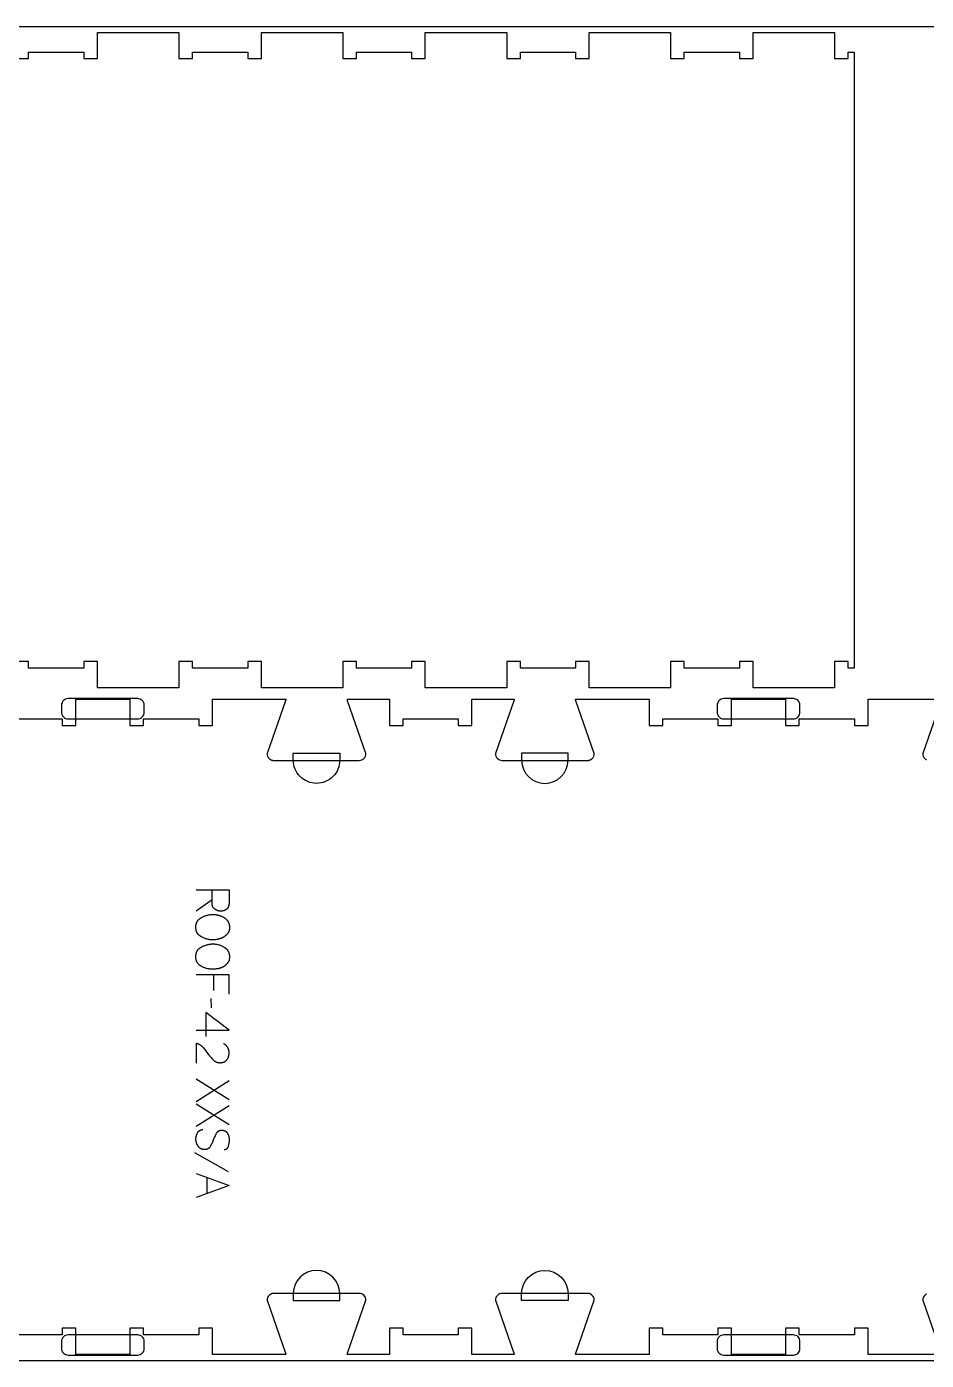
# Model space of a CAD drawing. Extents: x 0 to 4485, y 0 to 17041.
# Drawn here: x 1537 to 2360, y 11996 to 13216 of the extents above; entities that cross this region are included whole.
import ezdxf

# ---------------------------------------------------------------- set-up
doc = ezdxf.new("R2010")
doc.units = 0
for name, color, linetype in [('0_SHEET_SPRUCEPLY_2440X122', 1, 'CONTINUOUS'), ('1_ANYTOOL_1MMDEEP_LABELS_S', 2, 'CONTINUOUS'), ('4_ANYTOOL_CUTTHROUGH_OUTSI', 5, 'CONTINUOUS'), ('5_ANYTOOL_HALF_MILL_9MM_IN', 3, 'CONTINUOUS')]:
    doc.layers.add(name, color=color, linetype=linetype)

msp = doc.modelspace()

# ---------------------------------------------------------------- linework, layer by layer
at = {"layer": '0_SHEET_SPRUCEPLY_2440X122'}
msp.add_lwpolyline([(371.7, 13215.6), (371.7, 11995.6), (2811.7, 11995.6), (2811.7, 13215.6)], close=True, dxfattribs=at)
at = {"layer": '1_ANYTOOL_1MMDEEP_LABELS_S', "color": 2}
for points in [[(1692.1, 12425.9), (1722.1, 12425.9), (1722.1, 12414.5), (1722.1, 12414), (1722.1, 12413.5), (1722.1, 12413.3), (1722.1, 12413.1), (1722.1, 12412.9), (1722, 12412.6), (1722, 12412.4), (1722, 12412.2), (1721.9, 12412), (1721.9, 12411.8), (1721.8, 12411.6), (1721.8, 12411.4), (1721.7, 12411.2), (1721.7, 12411), (1721.6, 12410.8), (1721.5, 12410.7), (1721.5, 12410.5), (1721.4, 12410.3), (1721.3, 12410.1), (1721.2, 12410), (1721.1, 12409.8), (1721, 12409.7), (1721, 12409.5), (1720.9, 12409.3), (1720.8, 12409.2), (1720.6, 12409.1), (1720.5, 12408.9), (1720.4, 12408.8), (1720.3, 12408.7), (1720.2, 12408.5), (1720.1, 12408.4), (1719.9, 12408.3), (1719.8, 12408.2), (1719.7, 12408.1), (1719.5, 12408), (1719.4, 12407.9), (1719.2, 12407.8), (1719.1, 12407.7), (1718.9, 12407.6), (1718.8, 12407.5), (1718.6, 12407.4), (1718.4, 12407.3), (1718.3, 12407.2), (1718.1, 12407.2), (1717.9, 12407.1), (1717.7, 12407), (1717.6, 12407), (1717.4, 12406.9), (1717.2, 12406.9), (1717, 12406.8), (1716.8, 12406.8), (1716.6, 12406.7), (1716.4, 12406.7), (1716.1, 12406.7), (1715.9, 12406.6), (1715.7, 12406.6), (1715.5, 12406.6), (1715.3, 12406.6), (1714.8, 12406.5), (1714.3, 12406.5), (1714.1, 12406.5), (1714, 12406.5), (1713.8, 12406.6), (1713.6, 12406.6), (1713.4, 12406.6), (1713.3, 12406.6), (1713.1, 12406.6), (1712.9, 12406.7), (1712.8, 12406.7), (1712.6, 12406.7), (1712.4, 12406.7), (1712.3, 12406.8), (1712.1, 12406.8), (1711.9, 12406.9), (1711.8, 12406.9), (1711.6, 12407), (1711.4, 12407), (1711.3, 12407.1), (1711.1, 12407.2), (1711, 12407.2), (1710.8, 12407.3), (1710.6, 12407.4), (1710.5, 12407.5), (1710.3, 12407.5), (1710.2, 12407.6), (1710, 12407.7), (1709.9, 12407.8), (1709.7, 12407.9), (1709.6, 12408), (1709.4, 12408.1), (1709.3, 12408.2), (1709.1, 12408.3), (1709, 12408.4), (1708.8, 12408.5), (1708.7, 12408.7), (1708.6, 12408.8), (1708.4, 12408.9), (1708.3, 12409), (1708.2, 12409.2), (1708.1, 12409.3), (1708, 12409.4), (1707.9, 12409.5), (1707.8, 12409.7), (1707.7, 12409.8), (1707.6, 12410), (1707.5, 12410.1), (1707.4, 12410.3), (1707.3, 12410.4), (1707.3, 12410.6), (1707.2, 12410.7), (1707.1, 12410.9), (1707.1, 12411), (1707, 12411.2), (1707, 12411.3), (1706.9, 12411.5), (1706.9, 12411.7), (1706.8, 12411.8), (1706.8, 12412), (1706.8, 12412.2), (1706.7, 12412.4), (1706.7, 12412.5), (1706.7, 12412.7), (1706.7, 12412.9), (1706.6, 12414.8), (1706.6, 12416.9), (1706.6, 12425.8)], [(1706.6, 12416.9), (1692.1, 12406.4)], [(1722.1, 12330.6), (1722.1, 12348.3), (1692.1, 12348.3)], [(1708.2, 12333.8), (1708.2, 12348.3)], [(1706, 12318), (1705.9, 12326.7)], [(1692.1, 12297.7), (1722.2, 12297.6), (1700.8, 12313.7)], [(1700.8, 12313.7), (1700.8, 12291.9)], [(1692.2, 12267.5), (1692.2, 12285.8), (1692.7, 12285.6), (1692.9, 12285.5), (1693.1, 12285.5), (1693.4, 12285.4), (1693.6, 12285.3), (1693.8, 12285.2), (1694, 12285.1), (1694.2, 12285), (1694.4, 12284.9), (1694.6, 12284.8), (1694.8, 12284.7), (1695, 12284.6), (1695.2, 12284.4), (1695.4, 12284.3), (1695.6, 12284.2), (1695.8, 12284.1), (1696, 12283.9), (1696.2, 12283.8), (1696.4, 12283.7), (1696.5, 12283.5), (1696.7, 12283.4), (1696.9, 12283.2), (1697.1, 12283.1), (1697.2, 12282.9), (1697.4, 12282.8), (1697.6, 12282.6), (1697.7, 12282.4), (1697.9, 12282.3), (1698.1, 12282.1), (1698.4, 12281.7), (1699.6, 12280.2), (1700.8, 12278.7), (1701.9, 12277.2), (1703.1, 12275.7), (1703.6, 12275), (1704.2, 12274.2), (1704.8, 12273.5), (1705.4, 12272.8), (1706, 12272.2), (1706.6, 12271.5), (1707.2, 12270.9), (1707.8, 12270.3), (1707.9, 12270.2), (1708.1, 12270), (1708.3, 12269.9), (1708.4, 12269.7), (1708.6, 12269.6), (1708.8, 12269.5), (1708.9, 12269.4), (1709.1, 12269.3), (1709.3, 12269.2), (1709.5, 12269.1), (1709.6, 12269), (1709.8, 12268.9), (1710, 12268.8), (1710.2, 12268.7), (1710.4, 12268.6), (1710.6, 12268.5), (1710.8, 12268.5), (1711, 12268.4), (1711.2, 12268.3), (1711.4, 12268.3), (1711.6, 12268.2), (1711.8, 12268.2), (1712, 12268.1), (1712.2, 12268.1), (1712.4, 12268.1), (1712.6, 12268), (1712.8, 12268), (1713, 12268), (1713.2, 12268), (1713.5, 12267.9), (1713.7, 12267.9), (1713.9, 12267.9), (1714.2, 12267.9), (1714.4, 12267.9), (1714.7, 12268), (1714.9, 12268), (1715.1, 12268), (1715.4, 12268), (1715.6, 12268.1), (1715.8, 12268.1), (1716, 12268.1), (1716.2, 12268.2), (1716.5, 12268.2), (1716.7, 12268.3), (1716.9, 12268.4), (1717.1, 12268.4), (1717.3, 12268.5), (1717.5, 12268.6), (1717.7, 12268.7), (1717.8, 12268.7), (1718, 12268.8), (1718.2, 12268.9), (1718.4, 12269), (1718.5, 12269.1), (1718.7, 12269.2), (1718.9, 12269.4), (1719, 12269.5), (1719.2, 12269.6), (1719.3, 12269.7), (1719.5, 12269.9), (1719.6, 12270), (1719.8, 12270.2), (1719.9, 12270.3), (1720, 12270.5), (1720.2, 12270.6), (1720.3, 12270.8), (1720.4, 12271), (1720.5, 12271.1), (1720.7, 12271.3), (1720.8, 12271.5), (1720.9, 12271.6), (1721, 12271.8), (1721.1, 12272), (1721.2, 12272.2), (1721.2, 12272.4), (1721.3, 12272.6), (1721.4, 12272.7), (1721.5, 12272.9), (1721.6, 12273.1), (1721.6, 12273.3), (1721.7, 12273.5), (1721.7, 12273.7), (1721.8, 12273.9), (1721.9, 12274.1), (1721.9, 12274.4), (1721.9, 12274.6), (1722, 12274.8), (1722, 12275), (1722, 12275.2), (1722.1, 12275.5), (1722.1, 12275.7), (1722.1, 12275.9), (1722.1, 12276.1), (1722.1, 12276.4), (1722.1, 12276.9), (1722.1, 12277.2), (1722.1, 12277.6), (1722.1, 12277.9), (1722.1, 12278.3), (1722, 12278.6), (1722, 12279), (1721.9, 12279.3), (1721.8, 12279.6), (1721.7, 12279.9), (1721.7, 12280.1), (1721.7, 12280.2), (1721.6, 12280.4), (1721.5, 12280.5), (1721.5, 12280.7), (1721.4, 12280.8), (1721.4, 12281), (1721.3, 12281.1), (1721.2, 12281.2), (1721.2, 12281.4), (1721.1, 12281.5), (1721, 12281.7), (1721, 12281.8), (1720.9, 12281.9), (1720.8, 12282.1), (1720.7, 12282.2), (1720.6, 12282.3), (1720.5, 12282.4), (1720.4, 12282.6), (1720.4, 12282.7), (1720.3, 12282.8), (1720.2, 12282.9), (1720.1, 12283.1), (1720, 12283.2), (1719.8, 12283.3), (1719.7, 12283.4), (1719.6, 12283.5), (1719.5, 12283.6), (1719.4, 12283.7), (1719.3, 12283.8), (1719.2, 12283.9), (1719, 12284.1), (1718.8, 12284.3), (1718.5, 12284.5), (1718.2, 12284.6), (1718, 12284.8), (1717.7, 12285), (1717.4, 12285.2), (1717, 12285.3)], [(1722.1, 12233.8), (1692.1, 12252.7)], [(1692.1, 12232.5), (1722.1, 12251.5)], [(1722.1, 12211.1), (1692.1, 12230)], [(1692.1, 12209.8), (1722.1, 12228.8)], [(1717.6, 12188.4), (1717.8, 12188.4), (1717.8, 12188.4), (1717.9, 12188.5), (1718, 12188.5), (1718.1, 12188.5), (1718.2, 12188.5), (1718.3, 12188.5), (1718.4, 12188.5), (1718.5, 12188.5), (1718.5, 12188.5), (1718.6, 12188.6), (1718.7, 12188.6), (1718.8, 12188.6), (1718.9, 12188.6), (1719, 12188.6), (1719, 12188.7), (1719.1, 12188.7), (1719.2, 12188.7), (1719.3, 12188.8), (1719.3, 12188.8), (1719.4, 12188.8), (1719.5, 12188.9), (1719.5, 12188.9), (1719.6, 12188.9), (1719.7, 12189), (1719.8, 12189), (1719.8, 12189.1), (1719.9, 12189.1), (1720, 12189.2), (1720, 12189.2), (1720.1, 12189.3), (1720.1, 12189.3), (1720.2, 12189.4), (1720.3, 12189.4), (1720.3, 12189.5), (1720.4, 12189.5), (1720.4, 12189.6), (1720.5, 12189.7), (1720.5, 12189.7), (1720.6, 12189.8), (1720.7, 12189.9), (1720.7, 12189.9), (1720.8, 12190), (1720.8, 12190.1), (1720.9, 12190.1), (1720.9, 12190.2), (1720.9, 12190.3), (1721, 12190.4), (1721, 12190.4), (1721.1, 12190.5), (1721.1, 12190.6), (1721.2, 12190.8), (1721.3, 12190.9), (1721.4, 12191.1), (1721.4, 12191.3), (1721.5, 12191.5), (1721.5, 12191.7), (1721.8, 12192.5), (1722, 12193.3), (1722.1, 12194.1), (1722.3, 12194.9), (1722.3, 12195.3), (1722.4, 12195.6), (1722.4, 12196), (1722.4, 12196.4), (1722.5, 12196.7), (1722.5, 12197.1), (1722.5, 12197.5), (1722.5, 12197.8), (1722.5, 12198), (1722.5, 12198.2), (1722.5, 12198.4), (1722.5, 12198.6), (1722.4, 12198.8), (1722.4, 12199), (1722.4, 12199.2), (1722.4, 12199.3), (1722.3, 12199.5), (1722.3, 12199.7), (1722.3, 12199.9), (1722.2, 12200.1), (1722.2, 12200.3), (1722.1, 12200.4), (1722.1, 12200.6), (1722, 12200.8), (1722, 12201), (1721.9, 12201.1), (1721.8, 12201.3), (1721.8, 12201.5), (1721.7, 12201.7), (1721.6, 12201.8), (1721.6, 12202), (1721.5, 12202.2), (1721.4, 12202.3), (1721.3, 12202.5), (1721.2, 12202.6), (1721.1, 12202.8), (1721, 12203), (1720.9, 12203.1), (1720.8, 12203.3), (1720.7, 12203.4), (1720.6, 12203.6), (1720.4, 12203.7), (1720.3, 12203.9), (1720.2, 12204), (1720.1, 12204.2), (1719.9, 12204.3), (1719.8, 12204.4), (1719.7, 12204.5), (1719.5, 12204.6), (1719.4, 12204.7), (1719.2, 12204.9), (1719.1, 12205), (1718.9, 12205), (1718.8, 12205.1), (1718.6, 12205.2), (1718.5, 12205.3), (1718.3, 12205.4), (1718.1, 12205.4), (1718, 12205.5), (1717.8, 12205.6), (1717.6, 12205.6), (1717.4, 12205.7), (1717.2, 12205.7), (1717.1, 12205.8), (1716.9, 12205.8), (1716.7, 12205.8), (1716.5, 12205.9), (1716.3, 12205.9), (1716.1, 12205.9), (1715.9, 12205.9), (1715.7, 12205.9), (1715.5, 12205.9), (1715.2, 12205.9), (1715, 12205.9), (1714.8, 12205.9), (1714.6, 12205.9), (1714.4, 12205.9), (1714.2, 12205.8), (1714, 12205.8), (1713.8, 12205.7), (1713.7, 12205.7), (1713.5, 12205.6), (1713.3, 12205.6), (1713.1, 12205.5), (1713, 12205.5), (1713, 12205.5), (1712.9, 12205.4), (1712.8, 12205.4), (1712.7, 12205.3), (1712.6, 12205.3), (1712.5, 12205.3), (1712.5, 12205.2), (1712.4, 12205.2), (1712.3, 12205.1), (1712.2, 12205.1), (1712.2, 12205), (1712.1, 12205), (1712, 12204.9), (1711.9, 12204.9), (1711.9, 12204.8), (1711.8, 12204.8), (1711.7, 12204.7), (1711.6, 12204.6), (1711.6, 12204.6), (1711.5, 12204.5), (1711.4, 12204.5), (1711.4, 12204.4), (1711.3, 12204.3), (1711.2, 12204.2), (1711.1, 12204.1), (1710.9, 12203.9), (1710.8, 12203.8), (1710.7, 12203.6), (1710.6, 12203.4), (1710.5, 12203.3), (1710.4, 12203.1), (1710, 12202.4), (1709.6, 12201.6), (1709.3, 12200.9), (1708.9, 12200.1), (1708.6, 12199.4), (1708.2, 12198.6), (1707.9, 12197.8), (1707.6, 12196.9), (1707.3, 12196.1), (1707, 12195.3), (1706.6, 12194.5), (1706.3, 12193.7), (1705.9, 12193), (1705.5, 12192.3), (1705.1, 12191.6), (1704.7, 12190.9), (1704.6, 12190.7), (1704.4, 12190.6), (1704.3, 12190.4), (1704.3, 12190.3), (1704.2, 12190.3), (1704.1, 12190.2), (1704.1, 12190.1), (1704, 12190), (1703.9, 12190), (1703.9, 12189.9), (1703.8, 12189.8), (1703.7, 12189.8), (1703.7, 12189.7), (1703.6, 12189.7), (1703.5, 12189.6), (1703.5, 12189.5), (1703.4, 12189.5), (1703.3, 12189.4), (1703.2, 12189.4), (1703.2, 12189.3), (1703.1, 12189.3), (1703, 12189.2), (1702.9, 12189.2), (1702.9, 12189.1), (1702.8, 12189.1), (1702.7, 12189.1), (1702.6, 12189), (1702.5, 12189), (1702.4, 12188.9), (1702.4, 12188.9), (1702.3, 12188.9), (1702.2, 12188.8), (1702.1, 12188.8), (1702, 12188.8), (1701.9, 12188.7), (1701.8, 12188.7), (1701.7, 12188.7), (1701.5, 12188.6), (1701.4, 12188.6), (1701.2, 12188.6), (1701, 12188.5), (1700.8, 12188.5), (1700.5, 12188.5), (1700.3, 12188.5), (1700.1, 12188.5), (1699.9, 12188.5), (1699.7, 12188.5), (1699.5, 12188.5), (1699.2, 12188.5), (1699, 12188.5), (1698.8, 12188.5), (1698.5, 12188.6), (1698.3, 12188.6), (1698.1, 12188.6), (1697.9, 12188.7), (1697.7, 12188.7), (1697.5, 12188.8), (1697.3, 12188.9), (1697.1, 12188.9), (1696.9, 12189), (1696.7, 12189.1), (1696.5, 12189.1), (1696.3, 12189.2), (1696.1, 12189.3), (1696, 12189.4), (1695.8, 12189.5), (1695.6, 12189.6), (1695.5, 12189.7), (1695.3, 12189.9), (1695.1, 12190), (1695, 12190.1), (1694.8, 12190.2), (1694.7, 12190.4), (1694.6, 12190.5), (1694.4, 12190.7), (1694.3, 12190.8), (1694.2, 12191), (1694, 12191.1), (1693.9, 12191.3), (1693.8, 12191.5), (1693.7, 12191.7), (1693.4, 12192), (1693.2, 12192.4), (1693, 12192.7), (1692.9, 12193.1), (1692.7, 12193.5), (1692.6, 12193.9), (1692.5, 12194.1), (1692.4, 12194.3), (1692.4, 12194.4), (1692.3, 12194.6), (1692.2, 12194.8), (1692.2, 12195), (1692.1, 12195.2), (1692.1, 12195.4), (1692, 12195.6), (1692, 12195.8), (1692, 12196), (1691.9, 12196.2), (1691.9, 12196.4), (1691.9, 12196.6), (1691.8, 12197), (1691.8, 12197.4), (1691.8, 12197.8), (1691.8, 12198.3), (1691.8, 12198.7), (1691.8, 12199.1), (1691.9, 12199.5), (1691.9, 12199.9), (1692, 12200.3), (1692.1, 12200.6), (1692.2, 12201), (1692.3, 12201.4), (1692.4, 12201.8), (1692.5, 12202.1), (1692.7, 12202.5), (1692.8, 12202.9), (1693, 12203.2), (1693.2, 12203.6), (1693.3, 12203.9), (1693.4, 12204.1), (1693.6, 12204.2), (1693.7, 12204.4), (1693.8, 12204.6), (1693.9, 12204.7), (1694, 12204.8), (1694.1, 12205), (1694.2, 12205.1), (1694.4, 12205.2), (1694.5, 12205.4), (1694.6, 12205.5), (1694.7, 12205.6), (1694.8, 12205.6), (1694.9, 12205.7), (1695, 12205.7), (1695, 12205.8), (1695.1, 12205.8), (1695.2, 12205.9), (1695.2, 12205.9), (1695.3, 12206), (1695.4, 12206), (1695.5, 12206.1), (1695.5, 12206.1), (1695.6, 12206.1), (1695.7, 12206.2), (1695.8, 12206.2), (1695.8, 12206.2), (1695.9, 12206.3), (1696, 12206.3), (1696.1, 12206.3), (1696.2, 12206.4), (1696.2, 12206.4), (1696.4, 12206.4), (1696.6, 12206.5), (1696.7, 12206.5), (1696.9, 12206.6), (1697.1, 12206.6), (1697.3, 12206.6), (1697.5, 12206.6), (1697.6, 12206.6), (1697.8, 12206.7), (1698, 12206.7)], [(1721.7, 12168.1), (1690.9, 12185.3)], [(1692.1, 12166.4), (1722.1, 12155.5), (1692.1, 12144.5)], [(1701.7, 12162.9), (1701.7, 12148)]]:
    msp.add_lwpolyline(points, dxfattribs=at)
for points in [[(1722.5, 12391.4), (1722.5, 12391), (1722.5, 12390.7), (1722.4, 12390.3), (1722.4, 12390), (1722.4, 12389.8), (1722.3, 12389.6), (1722.3, 12389.5), (1722.3, 12389.3), (1722.2, 12389.1), (1722.2, 12389), (1722.2, 12388.8), (1722.1, 12388.6), (1722.1, 12388.5), (1722, 12388.3), (1722, 12388.2), (1721.9, 12388), (1721.9, 12387.9), (1721.8, 12387.7), (1721.7, 12387.6), (1721.7, 12387.4), (1721.6, 12387.3), (1721.5, 12387.1), (1721.4, 12387), (1721.4, 12386.8), (1721.3, 12386.7), (1721.2, 12386.6), (1721.1, 12386.4), (1721, 12386.3), (1720.8, 12386.1), (1720.6, 12385.8), (1720.4, 12385.5), (1720.2, 12385.3), (1720, 12385.1), (1719.8, 12384.8), (1719.6, 12384.6), (1719.3, 12384.4), (1719.1, 12384.2), (1718.9, 12384), (1718.6, 12383.8), (1718.3, 12383.6), (1718.1, 12383.4), (1717.8, 12383.2), (1717.5, 12383), (1717.3, 12382.9), (1717, 12382.7), (1716.7, 12382.5), (1716.4, 12382.4), (1716.1, 12382.2), (1715.8, 12382.1), (1715.5, 12382), (1715.2, 12381.8), (1714.9, 12381.7), (1714.6, 12381.6), (1714.2, 12381.5), (1713.9, 12381.3), (1713.6, 12381.2), (1713.3, 12381.1), (1712.9, 12381.1), (1712.6, 12381), (1712.2, 12380.9), (1711.6, 12380.7), (1710.9, 12380.6), (1710.2, 12380.5), (1709.6, 12380.4), (1708.9, 12380.4), (1708.3, 12380.3), (1707.6, 12380.3), (1707, 12380.3), (1706.3, 12380.3), (1705.7, 12380.3), (1705.1, 12380.4), (1704.4, 12380.4), (1703.8, 12380.5), (1703.2, 12380.7), (1702.5, 12380.8), (1701.9, 12381), (1701.2, 12381.1), (1700.6, 12381.3), (1700, 12381.6), (1699.3, 12381.8), (1698.7, 12382.1), (1698.1, 12382.4), (1697.4, 12382.7), (1696.8, 12383), (1696.5, 12383.2), (1696.2, 12383.4), (1695.9, 12383.6), (1695.6, 12383.8), (1695.3, 12384), (1695, 12384.2), (1694.8, 12384.4), (1694.5, 12384.6), (1694.4, 12384.7), (1694.3, 12384.8), (1694.2, 12385), (1694.1, 12385.1), (1694, 12385.2), (1693.9, 12385.3), (1693.8, 12385.4), (1693.7, 12385.6), (1693.6, 12385.7), (1693.5, 12385.8), (1693.4, 12385.9), (1693.3, 12386.1), (1693.2, 12386.2), (1693.1, 12386.3), (1693, 12386.5), (1693, 12386.6), (1692.9, 12386.7), (1692.8, 12386.9), (1692.7, 12387), (1692.7, 12387.2), (1692.6, 12387.3), (1692.5, 12387.4), (1692.5, 12387.6), (1692.4, 12387.7), (1692.3, 12387.9), (1692.3, 12388), (1692.2, 12388.2), (1692.2, 12388.3), (1692.1, 12388.7), (1692, 12389), (1691.9, 12389.3), (1691.9, 12389.6), (1691.8, 12390), (1691.8, 12390.3), (1691.7, 12390.7), (1691.7, 12391), (1691.7, 12391.4), (1691.7, 12391.8), (1691.7, 12392.1), (1691.7, 12392.5), (1691.7, 12392.9), (1691.8, 12393.2), (1691.8, 12393.6), (1691.9, 12393.9), (1691.9, 12394.3), (1692, 12394.6), (1692.1, 12395), (1692.2, 12395.3), (1692.2, 12395.4), (1692.3, 12395.6), (1692.3, 12395.7), (1692.4, 12395.9), (1692.5, 12396.1), (1692.5, 12396.2), (1692.6, 12396.4), (1692.7, 12396.5), (1692.7, 12396.6), (1692.8, 12396.8), (1692.9, 12396.9), (1693, 12397.1), (1693.1, 12397.2), (1693.1, 12397.3), (1693.2, 12397.5), (1693.3, 12397.6), (1693.4, 12397.8), (1693.5, 12397.9), (1693.6, 12398), (1693.7, 12398.1), (1693.8, 12398.3), (1693.9, 12398.4), (1694, 12398.5), (1694.1, 12398.6), (1694.2, 12398.7), (1694.4, 12398.9), (1694.5, 12399), (1694.6, 12399.1), (1694.7, 12399.2), (1694.8, 12399.3), (1695.1, 12399.5), (1695.4, 12399.7), (1695.6, 12399.9), (1695.9, 12400.1), (1696.2, 12400.3), (1696.5, 12400.5), (1696.9, 12400.7), (1697.5, 12401), (1698.2, 12401.3), (1698.8, 12401.6), (1699.5, 12401.9), (1700.1, 12402.1), (1700.8, 12402.4), (1701.4, 12402.6), (1702.1, 12402.8), (1702.7, 12402.9), (1703.4, 12403.1), (1704, 12403.2), (1704.7, 12403.3), (1705.3, 12403.4), (1706, 12403.4), (1706.6, 12403.4), (1707.3, 12403.5), (1708, 12403.4), (1708.7, 12403.4), (1709.3, 12403.4), (1710, 12403.3), (1710.7, 12403.2), (1711.4, 12403), (1712, 12402.9), (1712.7, 12402.7), (1713.3, 12402.5), (1713.9, 12402.3), (1714.6, 12402.1), (1715.2, 12401.8), (1715.8, 12401.5), (1716.5, 12401.2), (1717.1, 12400.9), (1717.7, 12400.6), (1718, 12400.4), (1718.3, 12400.2), (1718.5, 12400), (1718.8, 12399.8), (1719.1, 12399.6), (1719.3, 12399.4), (1719.5, 12399.1), (1719.8, 12398.9), (1719.9, 12398.8), (1720, 12398.7), (1720.1, 12398.5), (1720.2, 12398.4), (1720.3, 12398.3), (1720.4, 12398.2), (1720.5, 12398), (1720.6, 12397.9), (1720.7, 12397.8), (1720.8, 12397.7), (1720.9, 12397.5), (1721, 12397.4), (1721, 12397.2), (1721.1, 12397.1), (1721.2, 12397), (1721.3, 12396.8), (1721.4, 12396.7), (1721.4, 12396.5), (1721.6, 12396.2), (1721.7, 12395.9), (1721.8, 12395.6), (1721.9, 12395.3), (1722, 12395), (1722.1, 12394.7), (1722.2, 12394.3), (1722.3, 12394), (1722.3, 12393.6), (1722.4, 12393.3), (1722.4, 12392.9), (1722.4, 12392.6), (1722.5, 12392.2), (1722.5, 12391.8)], [(1722.5, 12364.5), (1722.5, 12364.1), (1722.5, 12363.7), (1722.4, 12363.4), (1722.4, 12363), (1722.4, 12362.8), (1722.3, 12362.7), (1722.3, 12362.5), (1722.3, 12362.3), (1722.2, 12362.2), (1722.2, 12362), (1722.2, 12361.8), (1722.1, 12361.7), (1722.1, 12361.5), (1722, 12361.4), (1722, 12361.2), (1721.9, 12361.1), (1721.9, 12360.9), (1721.8, 12360.8), (1721.7, 12360.6), (1721.7, 12360.5), (1721.6, 12360.3), (1721.5, 12360.2), (1721.4, 12360), (1721.4, 12359.9), (1721.3, 12359.8), (1721.2, 12359.6), (1721.1, 12359.5), (1721, 12359.4), (1720.8, 12359.1), (1720.6, 12358.8), (1720.4, 12358.6), (1720.2, 12358.4), (1720, 12358.1), (1719.8, 12357.9), (1719.6, 12357.7), (1719.3, 12357.4), (1719.1, 12357.2), (1718.9, 12357), (1718.6, 12356.8), (1718.3, 12356.6), (1718.1, 12356.4), (1717.8, 12356.3), (1717.5, 12356.1), (1717.3, 12355.9), (1717, 12355.7), (1716.7, 12355.6), (1716.4, 12355.4), (1716.1, 12355.3), (1715.8, 12355.1), (1715.5, 12355), (1715.2, 12354.9), (1714.9, 12354.7), (1714.6, 12354.6), (1714.2, 12354.5), (1713.9, 12354.4), (1713.6, 12354.3), (1713.3, 12354.2), (1712.9, 12354.1), (1712.6, 12354), (1712.2, 12353.9), (1711.6, 12353.8), (1710.9, 12353.7), (1710.2, 12353.6), (1709.6, 12353.5), (1708.9, 12353.4), (1708.3, 12353.3), (1707.6, 12353.3), (1707, 12353.3), (1706.3, 12353.3), (1705.7, 12353.4), (1705.1, 12353.4), (1704.4, 12353.5), (1703.8, 12353.6), (1703.2, 12353.7), (1702.5, 12353.8), (1701.9, 12354), (1701.2, 12354.2), (1700.6, 12354.4), (1700, 12354.6), (1699.3, 12354.9), (1698.7, 12355.1), (1698.1, 12355.4), (1697.4, 12355.7), (1696.8, 12356.1), (1696.5, 12356.3), (1696.2, 12356.4), (1695.9, 12356.6), (1695.6, 12356.8), (1695.3, 12357), (1695, 12357.2), (1694.8, 12357.4), (1694.5, 12357.7), (1694.4, 12357.8), (1694.3, 12357.9), (1694.2, 12358), (1694.1, 12358.1), (1694, 12358.2), (1693.9, 12358.4), (1693.8, 12358.5), (1693.7, 12358.6), (1693.6, 12358.7), (1693.5, 12358.8), (1693.4, 12359), (1693.3, 12359.1), (1693.2, 12359.2), (1693.1, 12359.4), (1693, 12359.5), (1693, 12359.6), (1692.9, 12359.8), (1692.8, 12359.9), (1692.7, 12360.1), (1692.7, 12360.2), (1692.6, 12360.3), (1692.5, 12360.5), (1692.5, 12360.6), (1692.4, 12360.8), (1692.3, 12360.9), (1692.3, 12361.1), (1692.2, 12361.2), (1692.2, 12361.4), (1692.1, 12361.7), (1692, 12362), (1691.9, 12362.3), (1691.9, 12362.7), (1691.8, 12363), (1691.8, 12363.4), (1691.7, 12363.7), (1691.7, 12364.1), (1691.7, 12364.4), (1691.7, 12364.8), (1691.7, 12365.2), (1691.7, 12365.6), (1691.7, 12365.9), (1691.8, 12366.3), (1691.8, 12366.6), (1691.9, 12367), (1691.9, 12367.3), (1692, 12367.7), (1692.1, 12368), (1692.2, 12368.3), (1692.2, 12368.5), (1692.3, 12368.6), (1692.3, 12368.8), (1692.4, 12368.9), (1692.5, 12369.1), (1692.5, 12369.2), (1692.6, 12369.4), (1692.7, 12369.5), (1692.7, 12369.7), (1692.8, 12369.8), (1692.9, 12370), (1693, 12370.1), (1693.1, 12370.3), (1693.1, 12370.4), (1693.2, 12370.5), (1693.3, 12370.7), (1693.4, 12370.8), (1693.5, 12370.9), (1693.6, 12371.1), (1693.7, 12371.2), (1693.8, 12371.3), (1693.9, 12371.4), (1694, 12371.6), (1694.1, 12371.7), (1694.2, 12371.8), (1694.4, 12371.9), (1694.5, 12372), (1694.6, 12372.1), (1694.7, 12372.2), (1694.8, 12372.4), (1695.1, 12372.6), (1695.4, 12372.8), (1695.6, 12373), (1695.9, 12373.2), (1696.2, 12373.4), (1696.5, 12373.6), (1696.9, 12373.7), (1697.5, 12374.1), (1698.2, 12374.4), (1698.8, 12374.7), (1699.5, 12374.9), (1700.1, 12375.2), (1700.8, 12375.4), (1701.4, 12375.6), (1702.1, 12375.8), (1702.7, 12376), (1703.4, 12376.1), (1704, 12376.2), (1704.7, 12376.3), (1705.3, 12376.4), (1706, 12376.5), (1706.6, 12376.5), (1707.3, 12376.5), (1708, 12376.5), (1708.7, 12376.5), (1709.3, 12376.4), (1710, 12376.3), (1710.7, 12376.2), (1711.4, 12376.1), (1712, 12375.9), (1712.7, 12375.8), (1713.3, 12375.6), (1713.9, 12375.4), (1714.6, 12375.1), (1715.2, 12374.9), (1715.8, 12374.6), (1716.5, 12374.3), (1717.1, 12374), (1717.7, 12373.6), (1718, 12373.4), (1718.3, 12373.2), (1718.5, 12373), (1718.8, 12372.8), (1719.1, 12372.6), (1719.3, 12372.4), (1719.5, 12372.2), (1719.8, 12371.9), (1719.9, 12371.8), (1720, 12371.7), (1720.1, 12371.6), (1720.2, 12371.5), (1720.3, 12371.3), (1720.4, 12371.2), (1720.5, 12371.1), (1720.6, 12371), (1720.7, 12370.8), (1720.8, 12370.7), (1720.9, 12370.6), (1721, 12370.4), (1721, 12370.3), (1721.1, 12370.2), (1721.2, 12370), (1721.3, 12369.9), (1721.4, 12369.7), (1721.4, 12369.6), (1721.6, 12369.3), (1721.7, 12369), (1721.8, 12368.7), (1721.9, 12368.4), (1722, 12368), (1722.1, 12367.7), (1722.2, 12367.4), (1722.3, 12367), (1722.3, 12366.7), (1722.4, 12366.3), (1722.4, 12366), (1722.4, 12365.6), (1722.5, 12365.2), (1722.5, 12364.8)]]:
    msp.add_lwpolyline(points, close=True, dxfattribs=at)
at = {"layer": '4_ANYTOOL_CUTTHROUGH_OUTSI', "color": 5}
msp.add_lwpolyline([(1526.2, 13186.4), (1538.7, 13186.4), (1538.7, 13192.4), (1589.2, 13192.4), (1589.2, 13186.4), (1601.7, 13186.4), (1601.7, 13210.4), (1676.2, 13210.4), (1676.2, 13186.4), (1688.7, 13186.4), (1688.7, 13192.4), (1739.2, 13192.4), (1739.2, 13186.4), (1751.7, 13186.4), (1751.7, 13210.4), (1826.2, 13210.4), (1826.2, 13186.4), (1838.7, 13186.4), (1838.7, 13192.4), (1889.2, 13192.4), (1889.2, 13186.4), (1901.7, 13186.4), (1901.7, 13210.4), (1976.2, 13210.4), (1976.2, 13186.4), (1988.7, 13186.4), (1988.7, 13192.4), (2039.2, 13192.4), (2039.2, 13186.4), (2051.7, 13186.4), (2051.7, 13210.4), (2126.2, 13210.4), (2126.2, 13186.4), (2138.7, 13186.4), (2138.7, 13192.4), (2189.2, 13192.4), (2189.2, 13186.4), (2201.7, 13186.4), (2201.7, 13210.4), (2276.2, 13210.4), (2276.2, 13186.4), (2288.7, 13186.4), (2288.7, 13192.4), (2294.1, 13192.4), (2294.1, 12628.9), (2288.7, 12628.9), (2288.7, 12634.9), (2276.2, 12634.9), (2276.2, 12610.9), (2201.7, 12610.9), (2201.7, 12634.9), (2189.2, 12634.9), (2189.2, 12628.9), (2138.7, 12628.9), (2138.7, 12634.9), (2126.2, 12634.9), (2126.2, 12610.9), (2051.7, 12610.9), (2051.7, 12634.9), (2039.2, 12634.9), (2039.2, 12628.9), (1988.7, 12628.9), (1988.7, 12634.9), (1976.2, 12634.9), (1976.2, 12610.9), (1901.7, 12610.9), (1901.7, 12634.9), (1889.2, 12634.9), (1889.2, 12628.9), (1838.7, 12628.9), (1838.7, 12634.9), (1826.2, 12634.9), (1826.2, 12610.9), (1751.7, 12610.9), (1751.7, 12634.9), (1739.2, 12634.9), (1739.2, 12628.9), (1688.7, 12628.9), (1688.7, 12634.9), (1676.2, 12634.9), (1676.2, 12610.9), (1601.7, 12610.9), (1601.7, 12634.9), (1589.2, 12634.9), (1589.2, 12628.9), (1538.7, 12628.9), (1538.7, 12634.9), (1526.2, 12634.9)], dxfattribs=at)
for points in [[(1518.9, 12582.4), (1569.4, 12582.4), (1569.4, 12576.4), (1581.9, 12576.4), (1581.9, 12600.4), (1631.4, 12600.4), (1631.4, 12576.4), (1643.9, 12576.4), (1643.9, 12582.4), (1694.4, 12582.4), (1694.4, 12576.4), (1706.9, 12576.4), (1706.9, 12576.6), (1706.9, 12600.4), (1774.1, 12600.4), (1774.1, 12600.4, -0.061485), (1773.8, 12599), (1756.9, 12550.7), (1756.9, 12550.7), (1756.9, 12550.6), (1756.9, 12550.6, 0.198912), (1758.8, 12546.2), (1758.9, 12546.1), (1759, 12546), (1759.1, 12545.9), (1759.2, 12545.8), (1759.3, 12545.7), (1759.4, 12545.6), (1759.6, 12545.5), (1759.7, 12545.4), (1759.8, 12545.3), (1760, 12545.3), (1760.1, 12545.2), (1760.2, 12545.1), (1760.4, 12545), (1760.5, 12545), (1760.6, 12544.9), (1760.8, 12544.8), (1760.9, 12544.8), (1761.1, 12544.7), (1761.2, 12544.7), (1761.4, 12544.6), (1761.5, 12544.6), (1761.7, 12544.6), (1761.8, 12544.5), (1762, 12544.5), (1762.1, 12544.5), (1762.3, 12544.4), (1762.4, 12544.4), (1762.6, 12544.4), (1762.7, 12544.4), (1762.9, 12544.4), (1763, 12544.4), (1763.2, 12544.4), (1841.2, 12544.4, 0.414214), (1847.4, 12550.6), (1847.4, 12550.7), (1847.4, 12550.7), (1830.5, 12599), (1830.5, 12599, -0.061485), (1830.3, 12600.4), (1868.9, 12600.4), (1868.9, 12576.4), (1881.4, 12576.4), (1881.4, 12582.4), (1931.9, 12582.4), (1931.9, 12576.4), (1944.4, 12576.4), (1944.4, 12576.6), (1944.4, 12600.4), (1983, 12600.4), (1983, 12600.4, -0.061485), (1982.7, 12599), (1965.8, 12550.7), (1965.8, 12550.7), (1965.8, 12550.6), (1965.8, 12550.6, 0.414214), (1972.1, 12544.4), (2050.1, 12544.4), (2050.2, 12544.4), (2050.4, 12544.4), (2050.5, 12544.4), (2050.7, 12544.4), (2050.8, 12544.4), (2051, 12544.4), (2051.1, 12544.5), (2051.3, 12544.5), (2051.4, 12544.5), (2051.6, 12544.6), (2051.7, 12544.6), (2051.9, 12544.6), (2052, 12544.7), (2052.2, 12544.7), (2052.3, 12544.8), (2052.5, 12544.8), (2052.6, 12544.9), (2052.8, 12545), (2052.9, 12545), (2053, 12545.1), (2053.2, 12545.2), (2053.3, 12545.3), (2053.4, 12545.3), (2053.6, 12545.4), (2053.7, 12545.5), (2053.8, 12545.6), (2053.9, 12545.7), (2054.1, 12545.8), (2054.2, 12545.9), (2054.3, 12546), (2054.4, 12546.1), (2054.5, 12546.2, 0.198912), (2056.3, 12550.6), (2056.3, 12550.7), (2056.3, 12550.7), (2039.4, 12599), (2039.4, 12599, -0.061485), (2039.2, 12600.4), (2106.4, 12600.4), (2106.4, 12576.6), (2106.4, 12576.4), (2118.9, 12576.4), (2118.9, 12582.4), (2169.4, 12582.4), (2169.4, 12576.4), (2181.9, 12576.4), (2181.9, 12600.4), (2231.4, 12600.4), (2231.4, 12576.4), (2243.9, 12576.4), (2243.9, 12582.4), (2294.4, 12582.4), (2294.4, 12576.4), (2306.9, 12576.4), (2306.9, 12576.6), (2306.9, 12600.4), (2356.6, 12600.4), (2374.1, 12600.4)], [(2373.8, 12599), (2356.9, 12550.7), (2356.9, 12550.7), (2356.9, 12550.6), (2356.9, 12550.6, 0.198912), (2358.8, 12546.2), (2358.9, 12546.1), (2359, 12546), (2359.1, 12545.9), (2359.2, 12545.8), (2359.3, 12545.7), (2359.4, 12545.6), (2359.6, 12545.5), (2359.7, 12545.4), (2359.8, 12545.3), (2360, 12545.3), (2360.1, 12545.2), (2360.2, 12545.1)], [(2374.1, 12000.9), (2306.9, 12000.9), (2306.9, 12024.6), (2306.9, 12024.9), (2294.4, 12024.9), (2294.4, 12018.9), (2243.9, 12018.9), (2243.9, 12024.9), (2231.4, 12024.9), (2231.4, 12024.6), (2231.4, 12000.9), (2181.9, 12000.9), (2181.9, 12024.6), (2181.9, 12024.9), (2169.4, 12024.9), (2169.4, 12018.9), (2118.9, 12018.9), (2118.9, 12024.9), (2106.4, 12024.9), (2106.4, 12024.6), (2106.4, 12000.9), (2039.2, 12000.9), (2039.2, 12000.9, -0.061485), (2039.4, 12002.3), (2056.3, 12050.5), (2056.3, 12050.6), (2056.3, 12050.6), (2056.3, 12050.6, 0.198912), (2054.5, 12055), (2054.4, 12055.1), (2054.3, 12055.2), (2054.2, 12055.3), (2054.1, 12055.4), (2053.9, 12055.5), (2053.8, 12055.6), (2053.7, 12055.7), (2053.6, 12055.8), (2053.4, 12055.9), (2053.3, 12056), (2053.2, 12056.1), (2053, 12056.1), (2052.9, 12056.2), (2052.8, 12056.3), (2052.6, 12056.3), (2052.5, 12056.4), (2052.3, 12056.4), (2052.2, 12056.5), (2052, 12056.6), (2051.9, 12056.6), (2051.7, 12056.6), (2051.6, 12056.7), (2051.4, 12056.7), (2051.3, 12056.7), (2051.1, 12056.8), (2051, 12056.8), (2050.8, 12056.8), (2050.7, 12056.8), (2050.5, 12056.9), (2050.4, 12056.9), (2050.2, 12056.9), (2050.1, 12056.9), (1972.1, 12056.9, 0.414214), (1965.8, 12050.6), (1965.8, 12050.6), (1965.8, 12050.5), (1982.7, 12002.3), (1982.7, 12002.3, -0.061485), (1983, 12000.9), (1944.4, 12000.9), (1944.4, 12024.6), (1944.4, 12024.9), (1931.9, 12024.9), (1931.9, 12018.9), (1881.4, 12018.9), (1881.4, 12024.9), (1868.9, 12024.9), (1868.9, 12024.6), (1868.9, 12000.9), (1830.3, 12000.9), (1830.3, 12000.9, -0.061485), (1830.5, 12002.3), (1847.4, 12050.5), (1847.4, 12050.6), (1847.4, 12050.6), (1847.4, 12050.6, 0.414214), (1841.2, 12056.9), (1763.2, 12056.9), (1763, 12056.9), (1762.9, 12056.9), (1762.7, 12056.9), (1762.6, 12056.8), (1762.4, 12056.8), (1762.3, 12056.8), (1762.1, 12056.8), (1762, 12056.7), (1761.8, 12056.7), (1761.7, 12056.7), (1761.5, 12056.6), (1761.4, 12056.6), (1761.2, 12056.6), (1761.1, 12056.5), (1760.9, 12056.4), (1760.8, 12056.4), (1760.6, 12056.3), (1760.5, 12056.3), (1760.4, 12056.2), (1760.2, 12056.1), (1760.1, 12056.1), (1760, 12056), (1759.8, 12055.9), (1759.7, 12055.8), (1759.6, 12055.7), (1759.4, 12055.6), (1759.3, 12055.5), (1759.2, 12055.4), (1759.1, 12055.3), (1759, 12055.2), (1758.9, 12055.1), (1758.8, 12055, 0.198912), (1756.9, 12050.6), (1756.9, 12050.6), (1756.9, 12050.5), (1773.8, 12002.3), (1773.8, 12002.3, -0.061485), (1774.1, 12000.9), (1706.9, 12000.9), (1706.9, 12024.6), (1706.9, 12024.9), (1694.4, 12024.9), (1694.4, 12018.9), (1643.9, 12018.9), (1643.9, 12024.9), (1631.4, 12024.9), (1631.4, 12024.6), (1631.4, 12000.9), (1581.9, 12000.9), (1581.9, 12024.6), (1581.9, 12024.9), (1569.4, 12024.9), (1569.4, 12018.9), (1518.9, 12018.9)], [(2360.2, 12056.1), (2360.1, 12056.1), (2360, 12056), (2359.8, 12055.9), (2359.7, 12055.8), (2359.6, 12055.7), (2359.4, 12055.6), (2359.3, 12055.5), (2359.2, 12055.4), (2359.1, 12055.3), (2359, 12055.2), (2358.9, 12055.1), (2358.8, 12055, 0.198912), (2356.9, 12050.6), (2356.9, 12050.6), (2356.9, 12050.5), (2373.8, 12002.3)]]:
    msp.add_lwpolyline(points, format="xyb", dxfattribs=at)
at = {"layer": '5_ANYTOOL_HALF_MILL_9MM_IN'}
for points in [[(1574.8, 12600.9, 0.414214), (1568.8, 12594.9), (1568.8, 12588.4, 0.414214), (1574.8, 12582.4), (1638.5, 12582.4, 0.414214), (1644.5, 12588.4), (1644.5, 12594.9, 0.414214), (1638.5, 12600.9)], [(2174.8, 12600.9, 0.414214), (2168.8, 12594.9), (2168.8, 12588.4, 0.414214), (2174.8, 12582.4), (2238.5, 12582.4, 0.414214), (2244.5, 12588.4), (2244.5, 12594.9, 0.414214), (2238.5, 12600.9)], [(1823.4, 12544.6, -0.414214), (1802.2, 12523.4, -0.414214), (1780.9, 12544.6), (1780.9, 12544.9), (1780.9, 12550.9), (1823.4, 12550.9), (1823.4, 12544.9), (1823.4, 12544.6)], [(1989.8, 12544.6, 1), (2032.3, 12544.6), (2032.3, 12544.9), (2032.3, 12550.9), (1989.8, 12550.9), (1989.8, 12544.9), (1989.8, 12544.6)], [(1823.4, 12056.6, 1), (1780.9, 12056.6), (1780.9, 12056.4), (1780.9, 12050.4), (1823.4, 12050.4), (1823.4, 12056.4), (1823.4, 12056.6)], [(1989.8, 12056.6, -1), (2032.3, 12056.6), (2032.3, 12056.4), (2032.3, 12050.4), (1989.8, 12050.4), (1989.8, 12056.4), (1989.8, 12056.6)], [(1574.8, 12018.9, 0.414214), (1568.8, 12012.9), (1568.8, 12006.4, 0.414214), (1574.8, 12000.4), (1638.5, 12000.4, 0.414214), (1644.5, 12006.4), (1644.5, 12012.9, 0.414214), (1638.5, 12018.9)], [(2174.8, 12018.9, 0.414214), (2168.8, 12012.9), (2168.8, 12006.4, 0.414214), (2174.8, 12000.4), (2238.5, 12000.4, 0.414214), (2244.5, 12006.4), (2244.5, 12012.9, 0.414214), (2238.5, 12018.9)]]:
    msp.add_lwpolyline(points, format="xyb", close=True, dxfattribs=at)

doc.saveas('drawing.dxf')
